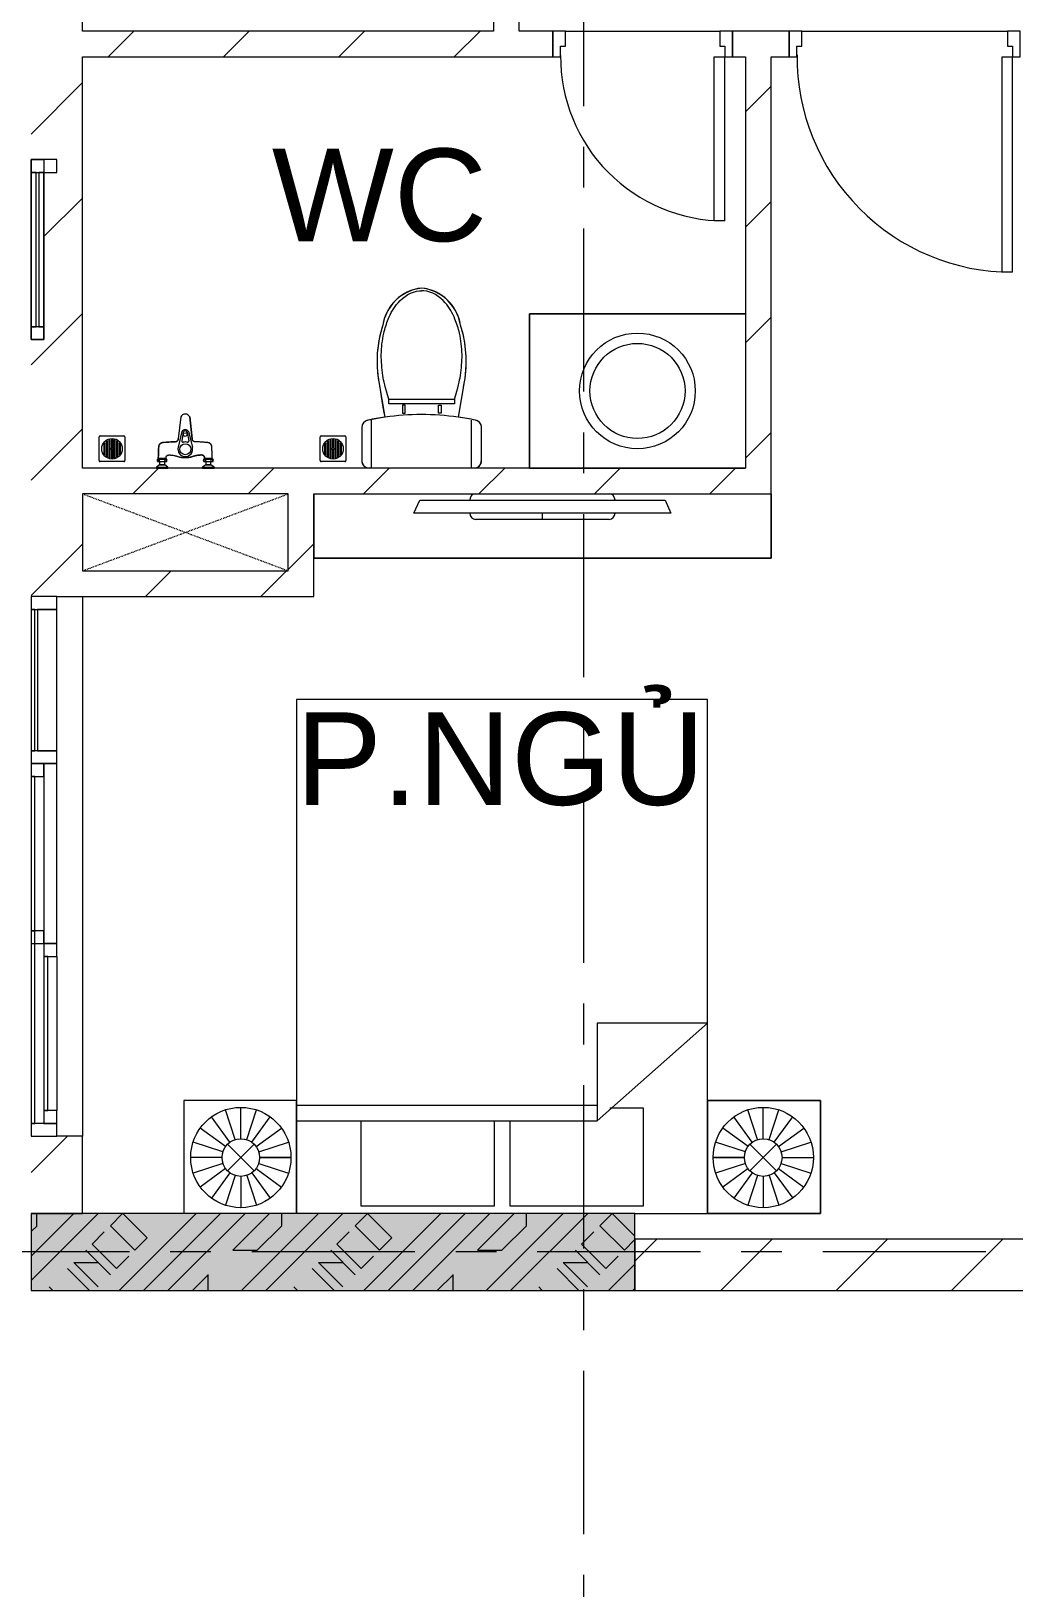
# Model space of a CAD drawing. Header units: millimetres. Extents: x -20144 to 117103, y -11426 to 48263.
# Drawn here: x 62501 to 66326, y 31643 to 37700 of the extents above; entities that cross this region are included whole.
import ezdxf

# ---------------------------------------------------------------- set-up
doc = ezdxf.new("R2010")
doc.units = ezdxf.units.MM
doc.linetypes.add('Dash_2_', pattern=[6.35, 3.175, -3.175])
doc.linetypes.add('Grid Line', pattern=[22.225, 12.7, -3.175, 3.175, -3.175])
for name, color, linetype, lineweight in [('A-DETL-GENF', 31, 'Continuous', 5), ('A-DETL-GENF-HDLN', 161, 'Dash_2_', 5), ('CHU', 181, 'Continuous', 5), ('CUA', 31, 'Continuous', 9), ('HATCH-TUONG', 152, 'Continuous', 9), ('NET CAT', 3, 'Continuous', 5), ('NET-CAT', 3, 'Continuous', 9), ('NET-THAY', 2, 'Continuous', 15), ('THIET BI', 44, 'Continuous', 5), ('THIET-BI', 44, 'Continuous', 5), ('TRUC', 225, 'Continuous', 5)]:
    doc.layers.add(name, color=color, linetype=linetype, lineweight=lineweight)
doc.styles.add('Arial_4', font='arial.ttf', dxfattribs={"height": 360})
pattern_1 = [(45, (71000, 0), (-224.5064, 224.5064), [])]

# ---------------------------------------------------------------- blocks, each defined once
blk = doc.blocks.new('ALC1807-ASCENT PLAZA-KET CAU 1_rvt-1-MẶT BẰNG TẦNG 5 ĐẾN TẦNG 22')
at = {"layer": 'NET CAT'}
blk.add_hatch(color=7, dxfattribs=at).paths.add_polyline_path([(-6149.5, 32799.9), (-6149.5, 33099.9), (-8499.5, 33099.9), (-8499.5, 32799.9), (-6333.9, 32799.9)], flags=0)
at = {"layer": 'NET CAT', "color": 90, "lineweight": 13}
for p, q in [((-6149.5, 33099.9), (-8499.5, 33099.9)), ((-8499.5, 33099.9), (-8499.5, 32799.9)), ((-6149.5, 32799.9), (-6149.5, 33099.9)), ((-8499.5, 32799.9), (-6149.5, 32799.9))]:
    blk.add_line(p, q, dxfattribs=at)
blk = doc.blocks.new('CUA PHONG NGU - Type 1-398312-MẶT BẰNG TẦNG 23')
at = {"layer": 'CUA'}
for p, q in [((-317.5, 890.3), (-277.5, 890.3)), ((-317.5, 52.3), (-317.5, 890.3)), ((-277.5, 890.3), (-277.5, 52.3)), ((-277.5, 52.3), (-317.5, 52.3))]:
    blk.add_line(p, q, dxfattribs=at)
at = {"layer": 'CUA', "lineweight": 5}
for p, q in [((-318.5, 52.3), (-348.5, 52.3)), ((-348.5, 52.3), (-348.5, -47.7)), ((-318.5, 11.3), (-318.5, 52.3)), ((-298.5, 11.3), (-318.5, 11.3)), ((-298.5, -47.7), (-298.5, 11.3)), ((521.5, 11.3), (501.5, 11.3)), ((501.5, 11.3), (501.5, -47.7)), ((551.5, 52.3), (521.5, 52.3)), ((521.5, 52.3), (521.5, 11.3)), ((551.5, -47.7), (551.5, 52.3)), ((-348.5, -47.7), (-298.5, -47.7)), ((501.5, -47.7), (551.5, -47.7))]:
    blk.add_line(p, q, dxfattribs=at)
blk.add_arc((-317.5, 52.3), 838, 359.5, 90, dxfattribs=at)
blk = doc.blocks.new('CUA WC - Type 1-374153-MẶT BẰNG TẦNG 23')
at = {"layer": 'CUA'}
for p, q in [((-217.5, 690.3), (-177.5, 690.3)), ((-217.5, 52.3), (-217.5, 690.3)), ((-177.5, 690.3), (-177.5, 52.3)), ((-177.5, 52.3), (-217.5, 52.3))]:
    blk.add_line(p, q, dxfattribs=at)
at = {"layer": 'CUA', "lineweight": 5}
for p, q in [((-218.5, 52.3), (-248.5, 52.3)), ((-248.5, 52.3), (-248.5, -47.7)), ((-218.5, 11.3), (-218.5, 52.3)), ((-198.5, 11.3), (-218.5, 11.3)), ((-198.5, -47.7), (-198.5, 11.3)), ((421.5, 11.3), (401.5, 11.3)), ((401.5, 11.3), (401.5, -47.7)), ((451.5, 52.3), (421.5, 52.3)), ((421.5, 52.3), (421.5, 11.3)), ((451.5, -47.7), (451.5, 52.3)), ((-248.5, -47.7), (-198.5, -47.7)), ((401.5, -47.7), (451.5, -47.7))]:
    blk.add_line(p, q, dxfattribs=at)
blk.add_arc((-217.5, 52.3), 638, 359.5, 90, dxfattribs=at)
blk = doc.blocks.new('X-PHONG NGU 2 - X-PHONG NGU 2_Recovery_-378306-MẶT BẰNG TẦNG 23')
at = {"layer": 'CUA'}
for p, q in [((-1000, 0), (-1050, 0)), ((-1050, 0), (-1050, -100)), ((-450, 0), (-1000, 0)), ((-1000, 0), (-1000, -75)), ((-1000, -100), (-1000, 0)), ((-450, -75), (-450, 0)), ((-400, 0), (-450, 0)), ((-450, 0), (-450, -100)), ((300, 0), (-400, 0)), ((-400, 0), (-400, -50)), ((-400, -100), (-400, 0)), ((300, -50), (300, 0)), ((350, 0), (300, 0)), ((300, 0), (300, -50)), ((350, -50), (350, 0)), ((350, 0), (950, 0)), ((1000, 0), (950, 0)), ((950, 0), (950, -50)), ((1050, 0), (1000, 0)), ((1000, 0), (1000, -100)), ((1000, -50), (1000, 0)), ((1050, -100), (1050, 0)), ((-400, -50), (300, -50)), ((-350, -50), (-400, -50)), ((-400, -50), (-400, -100)), ((-350, -100), (-350, -50)), ((300, -50), (250, -50)), ((250, -50), (250, -100)), ((300, -50), (350, -50)), ((300, -100), (300, -50)), ((950, -35), (350, -35)), ((350, -35), (350, -50)), ((350, -50), (950, -50)), ((950, -50), (950, -35)), ((950, -50), (1000, -50)), ((-1050, -100), (-1000, -100)), ((-1000, -75), (-450, -75)), ((-450, -85), (-1000, -85)), ((-1000, -85), (-1000, -100)), ((-1000, -100), (-450, -100)), ((-450, -100), (-450, -85)), ((-450, -100), (-400, -100)), ((-400, -100), (-350, -100)), ((250, -85), (-350, -85)), ((-350, -85), (-350, -100)), ((-350, -100), (250, -100)), ((1000, -85), (250, -85)), ((250, -85), (250, -100)), ((250, -100), (250, -85)), ((250, -100), (1000, -100)), ((250, -100), (300, -100)), ((1000, -100), (1000, -85)), ((1000, -100), (1050, -100))]:
    blk.add_line(p, q, dxfattribs=at)
blk = doc.blocks.new('X-GIUONG - X-GIUONG-V83-MẶT BẰNG TẦNG 23')
at = {"layer": 'THIET BI'}
for p, q in [((-800, 0), (-1239, 0)), ((-1239, 0), (-1239, -439)), ((-1239, 0), (-800, 0)), ((-1239, -439), (-1239, 0)), ((-1059.6, -158.2), (-1131.2, -59.5)), ((-1039.2, -147.8), (-1076.9, -31.8)), ((-1016.6, -144.2), (-1016.6, -22.2)), ((-993.9, -147.8), (-956.3, -31.8)), ((-973.5, -158.2), (-901.9, -59.5)), ((-800, -439), (-800, 0)), ((-517.1, 0), (-800, 0)), ((-800, 0), (-800, -2000)), ((-517.1, 0), (-800, 0)), ((-800, 0), (-800, -439)), ((-800, 0), (-800, -2000)), ((-550, -30), (-550, -410)), ((-30, -30), (-550, -30)), ((-30, -360), (-30, -30)), ((30, -30), (30, -360)), ((550, -30), (30, -30)), ((550, -360), (550, -30)), ((800, 0), (800, -439)), ((800, -2000), (800, 0)), ((800, 0), (800, -439)), ((800, -2000), (800, 0)), ((973.5, -158.2), (901.9, -59.5)), ((993.9, -147.8), (956.3, -31.8)), ((1016.6, -144.2), (1016.6, -22.2)), ((1039.2, -147.8), (1076.9, -31.8)), ((1059.6, -158.2), (1131.2, -59.5)), ((1239, -439), (1239, 0)), ((1239, -439), (1239, 0)), ((-1075.8, -174.4), (-1174.4, -102.7)), ((-957.4, -174.4), (-858.7, -102.7)), ((957.4, -174.4), (858.7, -102.7)), ((1075.8, -174.4), (1174.4, -102.7)), ((-1086.1, -194.8), (-1202.1, -157.1)), ((-1068.3, -269.1), (-964.8, -165.6)), ((-1068.3, -165.6), (-964.8, -269.1)), ((-947, -194.8), (-831, -157.1)), ((947, -194.8), (831, -157.1)), ((1068.3, -269.1), (964.8, -165.6)), ((1068.3, -165.6), (964.8, -269.1)), ((1086.1, -194.8), (1202.1, -157.1)), ((-1089.7, -217.4), (-1211.7, -217.4)), ((-1086.1, -240), (-1202.1, -277.7)), ((-947, -240), (-831, -277.7)), ((-943.4, -217.4), (-821.4, -217.4)), ((-821.4, -217.4), (-943.4, -217.4)), ((943.4, -217.4), (821.4, -217.4)), ((821.4, -217.4), (943.4, -217.4)), ((947, -240), (831, -277.7)), ((1086.1, -240), (1202.1, -277.7)), ((1089.7, -217.4), (1211.7, -217.4)), ((-1075.8, -260.4), (-1174.4, -332.1)), ((-1059.6, -276.6), (-1131.2, -375.2)), ((-1039.2, -287), (-1076.9, -402.9)), ((-1016.6, -290.5), (-1016.6, -412.5)), ((-993.9, -287), (-956.3, -402.9)), ((-973.5, -276.6), (-901.9, -375.2)), ((-957.4, -260.4), (-858.7, -332.1)), ((957.4, -260.4), (858.7, -332.1)), ((973.5, -276.6), (901.9, -375.2)), ((993.9, -287), (956.3, -402.9)), ((1016.6, -290.5), (1016.6, -412.5)), ((1039.2, -287), (1076.9, -402.9)), ((1059.6, -276.6), (1131.2, -375.2)), ((1075.8, -260.4), (1174.4, -332.1)), ((-370, -360), (-800, -740)), ((-370, -740), (-370, -360)), ((800, -360), (-370, -360)), ((-550, -410), (-420, -410)), ((-370, -420), (800, -420)), ((-1239, -439), (-800, -439)), ((-800, -439), (-1239, -439)), ((800, -439), (1239, -439)), ((800, -439), (1239, -439)), ((-800, -740), (-370, -740)), ((-800, -2000), (800, -2000)), ((-800, -2000), (800, -2000))]:
    blk.add_line(p, q, dxfattribs=at)
for centre, radius in [((-1016.6, -217.4), 195.1), ((1016.6, -217.4), 195.1), ((-1016.6, -217.4), 73.2), ((1016.6, -217.4), 73.2)]:
    blk.add_circle(centre, radius, dxfattribs=at)
blk = doc.blocks.new('X-TV - X-TV-571989-MẶT BẰNG TẦNG 23')
at = {"layer": 'THIET BI'}
for p, q in [((1780.1, 250), (0, 250)), ((0, 250), (0, 0)), ((0, 250), (1780.1, 250)), ((0, 0), (0, 250)), ((1780.1, 0), (1780.1, 250)), ((1780.1, 250), (1780.1, 0)), ((390, 75), (1390, 75)), ((412.5, 25), (390, 75)), ((630, 100), (1150, 100)), ((890, 100), (890, 75)), ((1390, 75), (1367.5, 25)), ((1367.5, 25), (412.5, 25))]:
    blk.add_line(p, q, dxfattribs=at)
for centre, start_param, end_param in [((630, 75), 0, 1.570796), ((1150, 75), 4.712389, 6.283185), ((630, 25), 1.570796, 3.136322), ((1150, 25), 3.146863, 4.712389)]:
    blk.add_ellipse(centre, major_axis=(0, 25), ratio=0.9, start_param=start_param, end_param=end_param, dxfattribs=at)
blk = doc.blocks.new('X-SEN - X-SEN-410583-MẶT BẰNG TẦNG 23')
at = {"layer": 'THIET-BI'}
for p, q in [((-67.5, 0), (-112.5, 0)), ((-112.5, 0), (-112.5, -3.8)), ((-112.5, 0), (-67.5, 0)), ((-112.5, -3.8), (-112.5, 0)), ((-67.5, -3.8), (-67.5, 0)), ((-67.5, 0), (-67.5, -3.8)), ((112.5, 0), (67.5, 0)), ((67.5, 0), (67.5, -3.8)), ((67.5, 0), (67.5, -3.8)), ((112.5, 0), (67.5, 0)), ((112.5, -3.8), (112.5, 0)), ((112.5, -3.8), (112.5, 0)), ((-112.5, -3.8), (-99.9, -12.6)), ((-67.5, -3.8), (-112.5, -3.8)), ((-112.5, -3.8), (-99.9, -12.6)), ((-99.9, -25.3), (-107.2, -25.3)), ((-72.8, -25.3), (-107.2, -25.3)), ((-107.2, -34.3), (-105.1, -34.3)), ((-107.2, -34.3), (-72.8, -34.3)), ((-105.1, -34.3), (-105.1, -37.2)), ((-105.1, -34.3), (-105.1, -37.2)), ((-74.9, -34.3), (-105.1, -34.3)), ((-105.1, -37.2), (-74.9, -37.2)), ((-99.9, -12.6), (-99.9, -25.3)), ((-99.9, -12.6), (-80.1, -12.6)), ((-80.1, -12.6), (-99.9, -12.6)), ((-99.9, -12.6), (-99.9, -25.3)), ((-80.1, -12.6), (-67.5, -3.8)), ((-80.1, -12.6), (-67.5, -3.8)), ((-80.1, -25.3), (-80.1, -12.6)), ((-80.1, -25.3), (-80.1, -12.6)), ((-72.8, -25.3), (-80.1, -25.3)), ((-74.9, -37.2), (-74.9, -34.3)), ((-74.9, -34.3), (-72.8, -34.3)), ((-74.9, -37.2), (-74.9, -34.3)), ((67.5, -3.8), (80.1, -12.6)), ((112.5, -3.8), (67.5, -3.8)), ((67.5, -3.8), (80.1, -12.6)), ((80.1, -25.3), (72.8, -25.3)), ((107.2, -25.3), (72.8, -25.3)), ((72.8, -34.3), (74.9, -34.3)), ((72.8, -34.3), (107.2, -34.3)), ((74.9, -34.3), (74.9, -37.2)), ((74.9, -34.3), (74.9, -37.2)), ((105.1, -34.3), (74.9, -34.3)), ((74.9, -37.2), (105.1, -37.2)), ((80.1, -12.6), (80.1, -25.3)), ((99.9, -12.6), (80.1, -12.6)), ((80.1, -12.6), (99.9, -12.6)), ((99.9, -12.6), (80.1, -12.6)), ((80.1, -12.6), (80.1, -25.3)), ((99.9, -12.6), (112.5, -3.8)), ((99.9, -12.6), (112.5, -3.8)), ((99.9, -25.3), (99.9, -12.6)), ((99.9, -25.3), (99.9, -12.6)), ((107.2, -25.3), (99.9, -25.3)), ((105.1, -37.2), (105.1, -34.3)), ((105.1, -34.3), (107.2, -34.3)), ((105.1, -37.2), (105.1, -34.3)), ((-12.9, -141.7), (-27.6, -80.8)), ((-27.3, -113.1), (-17.5, -199.2)), ((-17.5, -199.2), (-27.3, -113.1)), ((-7.7, -139.6), (-13.8, -105.5)), ((7.7, -139.6), (13.8, -105.5)), ((12.9, -141.7), (27.6, -80.8)), ((17.5, -199.2), (27.3, -113.1)), ((17.5, -199.2), (27.3, -113.1))]:
    blk.add_line(p, q, dxfattribs=at)
for centre, radius in [((0, -73.2), 21.5), ((0, -130.1), 7.2)]:
    blk.add_circle(centre, radius, dxfattribs=at)
for centre, radius, start, end in [((-102.9, -29.8), 6.9, 148.02464, 211.97536), ((-102.9, -29.8), 6.9, 148.02464, 211.97536), ((-107.2, -27.1), 1.8, 90, 148.02464), ((-107.2, -27.1), 1.8, 90, 148.02464), ((-107.2, -32.5), 1.8, 211.97536, 270), ((-107.2, -32.5), 1.8, 211.97536, 270), ((-112.5, -29.8), 6.9, 319.28447, 40.71553), ((-94.4, -29.8), 6.9, 139.28447, 220.71553), ((-85.4, -29.8), 6.9, 319.28447, 40.71553), ((-67.5, -29.8), 6.9, 139.28447, 220.71553), ((-72.8, -27.1), 1.8, 31.97536, 90), ((-72.8, -27.1), 1.8, 31.97536, 90), ((-72.8, -32.5), 1.8, 270, 328.02464), ((-72.8, -32.5), 1.8, 270, 328.02464), ((-77.1, -29.8), 6.9, 328.02464, 31.97536), ((-77.1, -29.8), 6.9, 328.02464, 31.97536), ((-0.4, -73.2), 28.3, 89.25175, 195.66926), ((0.4, -73.2), 28.3, 344.33074, 90.74825), ((77.1, -29.8), 6.9, 148.02464, 211.97536), ((77.1, -29.8), 6.9, 148.02464, 211.97536), ((72.8, -27.1), 1.8, 90, 148.02464), ((72.8, -27.1), 1.8, 90, 148.02464), ((72.8, -32.5), 1.8, 211.97536, 270), ((72.8, -32.5), 1.8, 211.97536, 270), ((67.5, -29.8), 6.9, 319.28447, 40.71553), ((85.6, -29.8), 6.9, 139.28447, 220.71553), ((94.6, -29.8), 6.9, 319.28447, 40.71553), ((112.5, -29.8), 6.9, 139.28447, 220.71553), ((107.2, -27.1), 1.8, 31.97536, 90), ((107.2, -27.1), 1.8, 31.97536, 90), ((107.2, -32.5), 1.8, 270, 328.02464), ((107.2, -32.5), 1.8, 270, 328.02464), ((102.9, -29.8), 6.9, 328.02464, 31.97536), ((102.9, -29.8), 6.9, 328.02464, 31.97536), ((-9.4, -104.7), 4.5, 74.07034, 190.15556), ((-0.4, -73.2), 28.3, 254.07034, 270.74825), ((0.4, -73.2), 28.3, 269.25175, 285.92966), ((9.4, -104.7), 4.5, 349.84444, 105.92966), ((0, -134.7), 14.7, 208.41441, 331.58559), ((0, -136.6), 8.24, 201.12938, 338.87062), ((0, -191), 19.3, 205.0481, 334.9519), ((0, -191), 19.3, 205.0481, 334.9519)]:
    blk.add_arc(centre, radius, start, end, dxfattribs=at)
for points, knots in [([(-105.1, -37.2), (-105.1, -39.1), (-104.9, -42.9), (-104.7, -48.5), (-104.5, -54.2), (-104.2, -61.7), (-103.9, -68.4), (-103.8, -73.6), (-103.7, -75.5), (-103.7, -76.7), (-103.6, -77.6), (-103.6, -78.6), (-103.6, -79.8), (-103.6, -81), (-103.5, -81.8), (-103.5, -82.3), (-103.5, -82.6), (-103.4, -83), (-103.4, -83.5), (-103.3, -84.3), (-103.2, -85.5), (-103.1, -86.6), (-102.8, -87.6), (-102.6, -88.2), (-102.3, -88.9), (-101.9, -89.7), (-101.3, -90.8), (-100.6, -91.7), (-100, -92.5), (-99, -93.6), (-97.8, -94.7), (-96.2, -95.8), (-95, -96.6), (-93.7, -97.2), (-92.4, -97.7), (-91.2, -98.1), (-90.3, -98.4), (-89.6, -98.5), (-88.9, -98.7), (-88, -98.8), (-86.8, -99), (-85.6, -99.1), (-84.7, -99.1), (-84, -99.2), (-83.3, -99.3), (-82.3, -99.4), (-81.2, -99.5), (-79.7, -99.6), (-77.9, -99.8), (-75.5, -100), (-72.8, -100.2), (-70, -100.5), (-66.3, -100.8), (-61.6, -101.2), (-56, -101.5), (-51.7, -101.8), (-48.8, -101.9), (-47.3, -101.9), (-46.1, -101.9), (-45.1, -102), (-44.4, -102), (-43.6, -102), (-42.6, -102), (-41.4, -102), (-40.1, -102), (-39.3, -102.1), (-38.8, -102.1), (-38.5, -102.2), (-38.1, -102.2), (-37.6, -102.3), (-36.8, -102.4), (-35.6, -102.6), (-34.3, -103), (-33.2, -103.5), (-32.5, -104), (-31.7, -104.6), (-30.5, -105.7), (-29, -107.6), (-27.9, -110.1), (-27.4, -112), (-27.3, -113.1)], [0, 0, 0, 0, 0.041667, 0.083333, 0.125, 0.166667, 0.25, 0.270833, 0.28125, 0.291667, 0.296875, 0.302083, 0.3125, 0.322917, 0.328125, 0.330729, 0.333333, 0.335938, 0.338542, 0.34375, 0.354167, 0.364583, 0.369792, 0.375, 0.380208, 0.385417, 0.395833, 0.40625, 0.411458, 0.416667, 0.4375, 0.447917, 0.458333, 0.46875, 0.479167, 0.489583, 0.494792, 0.5, 0.505208, 0.510417, 0.520833, 0.53125, 0.536458, 0.541667, 0.546875, 0.552083, 0.5625, 0.572917, 0.583333, 0.604167, 0.625, 0.645833, 0.666667, 0.708333, 0.75, 0.791667, 0.802083, 0.8125, 0.822917, 0.828125, 0.833333, 0.838542, 0.84375, 0.854167, 0.864583, 0.869792, 0.872396, 0.875, 0.877604, 0.880208, 0.885417, 0.895833, 0.90625, 0.916667, 0.921875, 0.927083, 0.9375, 0.958333, 0.979167, 1, 1, 1, 1]), ([(-105.1, -37.2), (-104.5, -52.3), (-103.9, -68.7), (-103.3, -87.5), (-99.6, -93.9), (-92.4, -98.5), (-72.6, -100.1), (-54, -102.2), (-33.9, -102), (-28.7, -107.4), (-27.8, -111), (-27.3, -113.1)], [0, 0, 0, 0, 45.441328, 49.333631, 56.110562, 66.562664, 73.682324, 114.966912, 125.570438, 129.900151, 136.284558, 136.284558, 136.284558, 136.284558]), ([(0, -41), (-2, -40.9), (-5.6, -40.9), (-10.3, -41.2), (-14.4, -41.6), (-18, -42.2), (-21.2, -42.9), (-24.2, -43.7), (-27.1, -44.6), (-30, -45.4), (-32.9, -46.3), (-35.8, -47.2), (-38.8, -47.9), (-41.8, -48.6), (-45.1, -49.2), (-48.4, -49.8), (-51.8, -50.2), (-54.8, -50.5), (-56.9, -50.7), (-58.1, -50.8), (-59, -50.9), (-59.9, -51), (-60.8, -51), (-61.7, -51), (-62.4, -51), (-63, -51), (-63.6, -51), (-64.4, -50.9), (-65.1, -50.8), (-65.7, -50.7), (-66.1, -50.6), (-66.5, -50.5), (-67.1, -50.4), (-68.1, -50.1), (-69.1, -49.6), (-70.1, -49), (-71.1, -48.3), (-72, -47.4), (-72.8, -46.6), (-73.3, -45.8), (-73.8, -45.1), (-74.1, -44.3), (-74.4, -43.5), (-74.6, -42.6), (-74.7, -41.9), (-74.8, -41.3), (-74.8, -40.9), (-74.9, -40.4), (-74.9, -39.8), (-74.9, -38.8), (-74.9, -37.9), (-74.9, -37.2)], [0, 0, 0, 0, 0.041667, 0.083333, 0.125, 0.166667, 0.208333, 0.25, 0.291667, 0.333333, 0.375, 0.416667, 0.458333, 0.5, 0.541667, 0.583333, 0.625, 0.666667, 0.6875, 0.697917, 0.708333, 0.71875, 0.729167, 0.739583, 0.75, 0.755208, 0.760417, 0.770833, 0.78125, 0.786458, 0.791667, 0.796875, 0.802083, 0.8125, 0.833333, 0.84375, 0.854167, 0.875, 0.885417, 0.895833, 0.90625, 0.916667, 0.927083, 0.9375, 0.947917, 0.953125, 0.958333, 0.963542, 0.96875, 0.979167, 1, 1, 1, 1]), ([(-74.9, -37.2), (-74.9, -39.9), (-75, -44.9), (-67.9, -51.6), (-55.3, -50.7), (-39.4, -48.7), (-24.4, -43.4), (-11.8, -40.7), (0, -41)], [0, 0, 0, 0, 8.475038, 15.961674, 29.255673, 47.963091, 70.422589, 93.837243, 93.837243, 93.837243, 93.837243]), ([(74.9, -37.2), (74.9, -37.9), (74.9, -38.8), (74.9, -39.8), (74.9, -40.4), (74.8, -40.9), (74.8, -41.3), (74.7, -41.9), (74.6, -42.6), (74.4, -43.3), (74.3, -43.9), (74.1, -44.4), (73.8, -45.1), (73.3, -45.8), (72.8, -46.6), (72, -47.4), (71.1, -48.3), (70.1, -49), (69.1, -49.6), (68.1, -50.1), (67.1, -50.4), (66.5, -50.5), (66.1, -50.6), (65.7, -50.7), (65.1, -50.8), (64.4, -50.9), (63.5, -51), (62.7, -51), (62.1, -51), (61.5, -51), (60.8, -51), (59.9, -51), (59, -50.9), (58.1, -50.8), (56.9, -50.7), (54.8, -50.5), (51.8, -50.2), (47.2, -49.6), (41.8, -48.7), (36.8, -47.4), (32.9, -46.3), (30, -45.4), (27.1, -44.6), (24.2, -43.7), (21.2, -42.9), (18, -42.2), (14.4, -41.6), (10.3, -41.2), (5.6, -40.9), (2, -40.9), (0, -41)], [0, 0, 0, 0, 0.020833, 0.03125, 0.036458, 0.041667, 0.046875, 0.052083, 0.0625, 0.072917, 0.078125, 0.083333, 0.09375, 0.104167, 0.114583, 0.125, 0.145833, 0.15625, 0.166667, 0.1875, 0.197917, 0.203125, 0.208333, 0.213542, 0.21875, 0.229167, 0.239583, 0.25, 0.255208, 0.260417, 0.270833, 0.28125, 0.291667, 0.302083, 0.3125, 0.333333, 0.375, 0.416667, 0.5, 0.583333, 0.625, 0.666667, 0.708333, 0.75, 0.791667, 0.833333, 0.875, 0.916667, 0.958333, 1, 1, 1, 1]), ([(74.9, -37.2), (74.9, -39.9), (75, -44.9), (67.9, -51.6), (55.3, -50.7), (39.4, -48.7), (24.4, -43.4), (11.8, -40.7), (0, -41)], [0, 0, 0, 0, 8.475038, 15.961674, 29.255673, 47.963091, 70.422589, 93.837243, 93.837243, 93.837243, 93.837243]), ([(27.3, -113.1), (27.4, -112), (27.9, -110.1), (29, -107.6), (30.5, -105.7), (31.7, -104.6), (32.5, -104), (33.2, -103.5), (34.3, -103), (35.6, -102.6), (36.8, -102.4), (37.6, -102.3), (38.1, -102.2), (38.5, -102.2), (38.8, -102.1), (39.3, -102.1), (40.1, -102), (41.4, -102), (42.6, -102), (43.6, -102), (44.4, -102), (45.1, -102), (46.1, -101.9), (47.3, -101.9), (48.8, -101.9), (51.7, -101.8), (57.9, -101.4), (65.3, -100.9), (72.8, -100.2), (76.9, -99.8), (79.7, -99.6), (81.2, -99.5), (82.3, -99.4), (83.3, -99.3), (84, -99.2), (84.7, -99.1), (85.6, -99.1), (86.8, -99), (88, -98.8), (88.9, -98.7), (89.6, -98.5), (90.3, -98.4), (91.2, -98.1), (92.4, -97.7), (93.7, -97.2), (95, -96.6), (96.2, -95.8), (97.8, -94.7), (99.2, -93.4), (100.4, -91.9), (101.3, -90.8), (101.9, -89.7), (102.3, -88.9), (102.6, -88.2), (102.8, -87.6), (103.1, -86.6), (103.2, -85.5), (103.3, -84.3), (103.4, -83.5), (103.4, -83), (103.5, -82.6), (103.5, -82.3), (103.5, -81.8), (103.6, -81), (103.6, -79.8), (103.6, -78.6), (103.6, -77.6), (103.7, -76.7), (103.7, -75.5), (103.8, -73.6), (103.9, -70.3), (104.1, -65.5), (104.5, -54.2), (104.8, -44.8), (105.1, -37.2)], [0, 0, 0, 0, 0.020833, 0.041667, 0.0625, 0.072917, 0.078125, 0.083333, 0.09375, 0.104167, 0.114583, 0.119792, 0.122396, 0.125, 0.127604, 0.130208, 0.135417, 0.145833, 0.15625, 0.161458, 0.166667, 0.171875, 0.177083, 0.1875, 0.197917, 0.208333, 0.25, 0.333333, 0.375, 0.416667, 0.427083, 0.4375, 0.447917, 0.453125, 0.458333, 0.463542, 0.46875, 0.479167, 0.489583, 0.494792, 0.5, 0.505208, 0.510417, 0.520833, 0.53125, 0.541667, 0.552083, 0.5625, 0.583333, 0.59375, 0.604167, 0.614583, 0.619792, 0.625, 0.630208, 0.635417, 0.645833, 0.65625, 0.661458, 0.664062, 0.666667, 0.669271, 0.671875, 0.677083, 0.6875, 0.697917, 0.703125, 0.708333, 0.71875, 0.729167, 0.75, 0.791667, 0.833333, 1, 1, 1, 1]), ([(105.1, -37.2), (104.5, -52.3), (103.9, -68.7), (103.3, -87.5), (99.6, -93.9), (92.4, -98.5), (72.6, -100.1), (54, -102.2), (33.9, -102), (28.7, -107.4), (27.8, -111), (27.3, -113.1)], [0, 0, 0, 0, 45.441328, 49.333631, 56.110562, 66.562664, 73.682324, 114.966912, 125.570438, 129.900151, 136.284558, 136.284558, 136.284558, 136.284558])]:
    blk.add_open_spline(points, degree=3, knots=knots, dxfattribs=at)
blk = doc.blocks.new('X-LA - X-LA-610911-MẶT BẰNG TẦNG 23')
at = {"layer": 'THIET-BI'}
for p, q in [((420.1, 0), (-420, 0)), ((-420, 0), (420.1, 0)), ((420.1, -600), (420.1, 0)), ((420.1, 0), (420.1, -600)), ((-420, -600), (420.1, -600)), ((420.1, -600), (-420, -600))]:
    blk.add_line(p, q, dxfattribs=at)
for radius in [225, 185]:
    blk.add_circle((0, -300), radius, dxfattribs=at)
blk = doc.blocks.new('X-XI - X-XI-V67-MẶT BẰNG TẦNG 23')
at = {"layer": 'THIET-BI'}
for p, q in [((194.6, 0), (194.6, -186.1)), ((215, -2.1), (204.3, 0)), ((-230.6, -16.8), (-233.2, -33.2)), ((-233.2, -29), (-233.2, -157.9)), ((-233.2, -29), (-233.2, -157.9)), ((-233.2, -33.2), (-233.2, -45)), ((-233.2, -45), (-233.2, -157.9)), ((-227.9, -12.2), (-230.6, -16.8)), ((-222, -6.1), (-227.9, -12.2)), ((-212.4, -1.2), (-222, -6.1)), ((-204.3, 0), (-212.4, -1.2)), ((-194.6, 0), (-194.6, -185.7)), ((219.3, -4.2), (215, -2.1)), ((224.8, -8.5), (219.3, -4.2)), ((227.7, -12), (224.8, -8.5)), ((231.6, -19.3), (227.7, -12)), ((233.2, -29), (231.6, -19.3)), ((233.2, -157.9), (233.2, -29)), ((233.2, -157.9), (233.2, -29)), ((233.2, -157.9), (233.2, -29)), ((-233.2, -157.9), (-232.9, -162.1)), ((-232.9, -162.1), (-231, -169.1)), ((-231, -169.1), (-228, -174.5)), ((-228, -174.5), (-224.2, -178.9)), ((-224.2, -178.9), (-216.9, -183.9)), ((212.9, -185.5), (220.8, -181.7)), ((220.8, -181.7), (226.5, -176.5)), ((226.5, -176.5), (231.9, -166.7)), ((231.9, -166.7), (233.2, -157.9)), ((-216.9, -183.9), (-209.4, -186.4)), ((-209.4, -186.4), (-202.4, -187.7)), ((-202.4, -187.7), (-192, -189.7)), ((-192, -189.7), (-184.2, -191.1)), ((-184.2, -191.1), (-168, -193.8)), ((-168, -193.8), (-149.9, -196.6)), ((-143.8, -197.5), (-166.7, -335.2)), ((-143.8, -197.5), (-166.7, -335.2)), ((-147.8, -221.1), (-155.3, -266.3)), ((-149.9, -196.6), (-143.8, -197.5)), ((-143.8, -197.5), (-147.8, -221.1)), ((-76.6, -213.5), (-66.1, -213.5)), ((-76.6, -245), (-76.6, -213.5)), ((-66.1, -213.5), (-66.1, -245)), ((64, -213.5), (64, -245)), ((74.4, -213.5), (64, -213.5)), ((74.4, -245), (74.4, -213.5)), ((143.8, -197.5), (212.9, -185.5)), ((166.7, -335.2), (143.8, -197.5)), ((166.7, -335.2), (143.8, -197.5)), ((146.9, -216.1), (143.8, -197.5)), ((151.8, -245.3), (146.9, -216.1)), ((-157.7, -280.9), (-161.5, -303.8)), ((-155.3, -266.3), (-157.7, -280.9)), ((-127.7, -249.9), (127.7, -249.9)), ((-127.7, -267.8), (-127.7, -249.9)), ((-8.6, -267.8), (-127.7, -267.8)), ((-66.1, -245), (-76.6, -245)), ((127.7, -267.8), (-8.6, -267.8)), ((64, -245), (74.4, -245)), ((127.7, -249.9), (127.7, -267.8)), ((157.2, -277.8), (151.8, -245.3)), ((161.7, -304.9), (157.2, -277.8)), ((-168.9, -349), (-171, -365.1)), ((-164.6, -322), (-168.9, -349)), ((-161.5, -303.8), (-164.6, -322)), ((166.7, -335.2), (161.7, -304.9)), ((171.6, -371), (166.7, -335.2)), ((-172.5, -383), (-173.5, -402.2)), ((-173.5, -402.2), (-173.1, -436.1)), ((-171, -365.1), (-172.5, -383)), ((173.2, -395.8), (171.6, -371)), ((173.5, -426.5), (173.2, -395.8)), ((-173.1, -436.1), (-172.5, -446.5)), ((-172.5, -446.5), (-169.6, -474.8)), ((-169.6, -474.8), (-166.5, -495.3)), ((165.2, -502.3), (172.5, -446.5)), ((172.5, -446.5), (173.5, -426.5)), ((-166.5, -495.3), (-161.1, -520.9)), ((-161.1, -520.9), (-151.4, -555.9)), ((151.4, -555.9), (155.1, -543.7)), ((155.1, -543.7), (161.7, -518.5)), ((161.7, -518.5), (165.2, -502.3)), ((-151.4, -555.9), (-143.5, -587)), ((-143.5, -587), (-131.8, -612.8)), ((131.6, -613.2), (145.5, -581)), ((145.5, -581), (151.4, -555.9)), ((-131.8, -612.8), (-121.7, -628.9)), ((-121.7, -628.9), (-100.2, -653.8)), ((-100.2, -653.8), (-87.5, -664.8)), ((-87.5, -664.8), (-69.9, -676.9)), ((60.8, -681.9), (86, -665.9)), ((86, -665.9), (100.2, -653.8)), ((100.2, -653.8), (114.1, -638.9)), ((114.1, -638.9), (131.6, -613.2)), ((-69.9, -676.9), (-49.6, -687.2)), ((-49.6, -687.2), (-19.9, -696.9)), ((-19.9, -696.9), (0, -700.2)), ((0, -700.2), (34.6, -692.9)), ((34.6, -692.9), (60.8, -681.9))]:
    blk.add_line(p, q, dxfattribs=at)
for centre, radius, start, end in [((204.3, -29), 29, 360, 90), ((204.3, -29), 29, 0, 90), ((-204.3, -29), 29, 90, 180), ((-204.3, -29), 29, 90, 180), ((-204.3, -157.9), 29, 180, 259.85987), ((-204.3, -157.9), 29, 180, 259.85987), ((204.3, -157.9), 29, 280.14013, 360), ((204.3, -157.9), 29, 280.14013, 0), ((18.1, 960), 1168.8, 258.77622, 262.03475), ((18.1, 960), 1168.8, 258.77622, 262.03475), ((18.1, 960), 1168.8, 262.14467, 269.16333), ((-16, 957.7), 1166.4, 270.83748, 277.76826), ((-18.1, 960), 1168.8, 277.96525, 281.22378), ((-18.1, 960), 1168.8, 277.96525, 281.22378), ((287.1, -414.4), 460.7, 170.09406, 197.88556), ((287.1, -414.4), 460.7, 170.09406, 197.88556), ((-287.1, -414.4), 460.7, 342.11444, 9.90594), ((-287.1, -414.4), 460.7, 342.11444, 9.90594), ((18.2, -529.6), 171.6, 188.82666, 263.90979), ((18.2, -529.6), 171.6, 188.82666, 263.90979), ((-18.2, -529.6), 171.6, 276.09021, 351.17334), ((-18.2, -529.6), 171.6, 276.09021, 351.17334)]:
    blk.add_arc(centre, radius, start, end, dxfattribs=at)
for points in [[(-127.7, -267.8), (-143.4, -315.6), (-152.2, -364.8), (-160.3, -442.2), (-151, -516.8), (-129.6, -585.3), (-93.5, -652), (-37.5, -689.3), (-2.9, -689.4), (0, -689.4)], [(127.7, -267.8), (143.4, -315.6), (152.2, -364.8), (160.3, -442.2), (151, -516.8), (129.6, -585.3), (93.5, -652), (37.5, -689.3), (2.9, -689.4), (0, -689.4)]]:
    blk.add_open_spline(points, degree=3, knots=[12.724379, 12.724379, 12.724379, 12.724379, 75.096459, 151.912755, 228.70098, 282.501534, 351.034079, 439.49288, 447.51098, 447.51098, 447.51098, 447.51098], dxfattribs=at)
blk = doc.blocks.new('X-PHONG WC - X-PHONG WC 700-504227-MẶT BẰNG TẦNG 23')
at = {"layer": 'CUA'}
for p, q in [((-300, 100), (-350, 100)), ((-350, 100), (-350, 50)), ((-350, 100), (350, 100)), ((-350, 50), (-350, 100)), ((300, 100), (-300, 100)), ((-300, 100), (-300, 80)), ((-300, 50), (-300, 100)), ((-300, 80), (300, 80)), ((300, 70), (-300, 70)), ((-300, 70), (-300, 50)), ((300, 80), (300, 100)), ((350, 100), (300, 100)), ((300, 100), (300, 0)), ((300, 50), (300, 70)), ((350, 0), (350, 100)), ((350, 100), (350, 50)), ((-350, 50), (-300, 50)), ((350, 50), (-350, 50)), ((-300, 50), (300, 50)), ((300, 0), (350, 0))]:
    blk.add_line(p, q, dxfattribs=at)
blk = doc.blocks.new('X-PHEU - X-PHEU-444926-MẶT BẰNG TẦNG 23')
at = {"layer": 'THIET-BI'}
for p, q in [((29, 125), (121, 125)), ((25, 29), (25, 121)), ((42.5, 90.5), (42.5, 59.5)), ((47.5, 51.8), (47.5, 98.2)), ((52.5, 103.1), (52.5, 46.9)), ((57.5, 43.5), (57.5, 106.5)), ((62.5, 108.8), (62.5, 41.2)), ((67.5, 39.8), (67.5, 110.2)), ((72.5, 110.9), (72.5, 78.1)), ((72.5, 71.9), (72.5, 39.1)), ((77.5, 78.1), (77.5, 110.9)), ((77.5, 39.1), (77.5, 71.9)), ((82.5, 110.2), (82.5, 39.8)), ((87.5, 41.2), (87.5, 108.8)), ((92.5, 106.5), (92.5, 43.5)), ((97.5, 46.9), (97.5, 103.1)), ((102.5, 98.2), (102.5, 51.8)), ((107.5, 59.5), (107.5, 90.5)), ((125, 121), (125, 29)), ((121, 25), (29, 25))]:
    blk.add_line(p, q, dxfattribs=at)
blk.add_circle((75, 75), 40, dxfattribs=at)
for centre, radius, start, end in [((29, 121), 4, 90, 180), ((121, 121), 4, 0, 90), ((75, 75), 36, 139.80824, 154.52563), ((75, 75), 36, 119.0853, 128.68219), ((75, 75), 36, 102.0247, 110.31751), ((75, 75), 4, 128.68219, 231.31781), ((75, 75), 36, 90, 93.98208), ((75, 75), 36, 86.01792, 90), ((75, 75), 4, 308.68219, 51.31781), ((75, 75), 36, 69.68249, 77.9753), ((75, 75), 36, 51.31781, 60.9147), ((75, 75), 36, 25.47437, 40.19176), ((29, 29), 4, 180, 270), ((75, 75), 36, 205.47437, 220.19176), ((75, 75), 36, 231.31781, 240.9147), ((75, 75), 36, 249.68249, 257.9753), ((75, 75), 36, 266.01792, 270), ((75, 75), 36, 270, 273.98208), ((75, 75), 36, 282.0247, 290.31751), ((75, 75), 36, 299.0853, 308.68219), ((75, 75), 36, 319.80824, 334.52563), ((121, 29), 4, 270, 360)]:
    blk.add_arc(centre, radius, start, end, dxfattribs=at)
blk = doc.blocks.new('Family2 - Family1 2-690169-MẶT BẰNG TẦNG 23')
at = {"layer": 'A-DETL-GENF'}
for p, q in [((800, 300), (0, 300)), ((0, 300), (0, 0)), ((800, 0), (800, 300)), ((0, 0), (800, 0))]:
    blk.add_line(p, q, dxfattribs=at)
at = {"layer": 'A-DETL-GENF-HDLN'}
for p, q in [((0, 300), (800, 0.8)), ((0, 0), (800, 299.2))]:
    blk.add_line(p, q, dxfattribs=at)

msp = doc.modelspace()

# ---------------------------------------------------------------- hatches: boundary and pattern name
at = {"layer": 'HATCH-TUONG', "lineweight": 5}
h = msp.add_hatch(dxfattribs=at)
h.set_pattern_fill('FP_4', color=256, style=0, pattern_type=2)
h.set_pattern_definition(pattern_1)
h.paths.add_polyline_path([(62500.4, 33100), (62700.4, 33100), (62700.4, 33400), (62500.4, 33400)], flags=0)
h.paths.add_polyline_path([(62600.4, 35500), (62700.4, 35500), (62700.4, 40549.9), (62500.4, 40549.9), (62500.4, 37199.9), (62600.4, 37199.9), (62600.4, 37149.9), (62550.4, 37149.9), (62550.4, 36499.9), (62500.4, 36499.9), (62500.4, 35500)], flags=0)
h = msp.add_hatch(dxfattribs=at)
h.set_pattern_fill('FP_4', color=256, style=0, pattern_type=2)
h.set_pattern_definition(pattern_1)
h.paths.add_polyline_path([(66400.5, 37599.9), (67100.5, 37599.9), (67100.5, 37699.9), (66350.5, 37699.9), (66350.5, 37599.9)], flags=0)
h.paths.add_polyline_path([(65230.5, 37599.9), (65450.5, 37599.9), (65450.5, 37699.9), (65230.5, 37699.9)], flags=0)
h.paths.add_polyline_path([(64530.5, 37599.9), (64530.5, 37699.9), (62700.4, 37699.9), (62700.4, 37599.9), (64311, 37599.9)], flags=0)
h = msp.add_hatch(dxfattribs=at)
h.set_pattern_fill('FP_4', color=256, style=0, pattern_type=2)
h.set_pattern_definition(pattern_1)
h.paths.add_polyline_path([(65280.5, 35999.9), (65380.5, 35999.9), (65380.5, 37599.9), (65280.5, 37599.9)], flags=0)
h = msp.add_hatch(dxfattribs=at)
h.set_pattern_fill('FP_4', color=256, style=0, pattern_type=2)
h.set_pattern_definition(pattern_1)
h.paths.add_polyline_path([(65380.5, 35899.9), (65380.5, 35999.9), (62700.4, 35999.9), (62700.4, 35899.9), (65333.6, 35899.9)], flags=0)
h = msp.add_hatch(dxfattribs=at)
h.set_pattern_fill('FP_4', color=256, style=0, pattern_type=2)
h.set_pattern_definition(pattern_1)
h.paths.add_polyline_path([(63600.4, 35599.9), (63600.4, 35899.9), (63500.4, 35899.9), (63500.4, 35599.9)], flags=0)
h = msp.add_hatch(dxfattribs=at)
h.set_pattern_fill('FP_4', color=256, style=0, pattern_type=2)
h.set_pattern_definition(pattern_1)
h.paths.add_polyline_path([(62700.4, 35499.9), (63600.4, 35499.9), (63600.4, 35599.9), (62700.4, 35599.9)], flags=0)
h = msp.add_hatch(dxfattribs=at)
h.set_pattern_fill('FP_4', color=256, style=0, pattern_type=2)
h.set_pattern_definition(pattern_1)
h.paths.add_polyline_path([(66600.5, 32799.9), (66600.5, 32999.9), (64850.5, 32999.9), (64850.5, 32799.9), (65333.6, 32799.9)], flags=0)
at = {"layer": 'NET CAT'}
h = msp.add_hatch(dxfattribs=at)
h.set_pattern_fill('FP_1', color=256, style=0, pattern_type=2)
h.set_pattern_definition([(45, (71095.25, 0), (-476.246, 476.246), []), (45, (71190.5, 0), (-476.246, 476.246), []), (45, (71000, 0), (-476.246, 476.246), []), (45, (71476.25, 0), (-476.246, 476.246), []), (45, (71571.5, 0), (-476.246, 476.246), []), (0, (71381, 95.25), (0, 952.5), [95.25, -857.25]), (0, (71476.25, 190.5), (0, 952.5), [95.25, -857.25]), (45, (71381, 95.25), (0, 952.491), [134.683, -1212.342]), (45, (71476.25, 95.25), (0, 952.491), [134.683, -1212.342]), (0, (71381, 95.25), (0, 952.5), [95.25, -857.25]), (90, (70904.75, 95.25), (-952.5, 6e-14), [95.25, -857.25]), (90, (71000, 95.25), (-952.5, 6e-14), [190.5, -762]), (45, (70904.75, 190.5), (0, 952.491), [134.683, -1212.342]), (90, (71762, 381), (-952.5, 6e-14), [95.25, -857.25]), (0, (71666.75, 381), (0, 952.5), [95.25, -857.25]), (45, (71666.75, 381), (0, 952.491), [134.683, -1212.342]), (0, (71857.25, 95.25), (0, 952.5), [95.25, -857.25]), (0, (71857.25, 571.5), (0, 952.5), [95.25, -857.25]), (90, (72047.75, 666.75), (-952.5, 6e-14), [95.25, -857.25]), (45, (71857.25, 571.5), (0, 952.491), [269.367, -1077.66]), (45, (71952.5, 571.5), (0, 952.491), [134.683, -1212.342]), (45, (72143, 762), (0, 952.491), [134.683, -1212.342]), (0, (72143, 857.25), (0, 952.5), [95.25, -857.25]), (90, (72143, 762), (-952.5, 6e-14), [95.25, -857.25]), (0, (71476.25, 762), (0, 952.5), [95.25, -857.25]), (0, (71666.75, 857.25), (0, 952.5), [95.25, -857.25]), (90, (71571.5, 762), (-952.5, 6e-14), [95.25, -857.25]), (90, (71666.75, 762), (-952.5, 6e-14), [95.25, -857.25]), (45, (71476.25, 762), (0, 952.491), [134.684, -1212.342]), (45, (71666.75, 762), (0, 952.491), [134.684, -1212.342]), (135, (71119, 214.8), (-952.491, 6e-14), [134.683, -1212.342]), (135, (71238.1, 333.4), (-952.491, 6e-14), [134.683, -1212.342]), (135, (71309.56, 404.8), (-952.491, 6e-14), [134.683, -1212.342]), (135, (71333.4, 428.6), (-952.491, 6e-14), [134.683, -1212.342]), (135, (71381, 476.25), (-952.491, 6e-14), [134.684, -1212.342]), (135, (71404.8, 500.06), (-952.491, 6e-14), [134.683, -1212.342]), (135, (71476.25, 571.5), (-952.491, 6e-14), [134.684, -1212.342]), (135, (71523.9, 619.1), (-952.491, 6e-14), [134.684, -1212.342]), (45, (71119, 214.8), (0, 952.491), [95.25, -1251.775]), (45, (71238.1, 333.4), (0, 952.491), [67.36, -1279.665]), (45, (71404.8, 500.06), (0, 952.491), [67.36, -1279.665]), (45, (71309.56, 595.3), (0, 952.491), [67.36, -1279.665]), (45, (71476.25, 571.5), (0, 952.491), [67.36, -1279.665]), (45, (71381, 666.75), (0, 952.491), [67.36, -1279.665]), (0, (71024.2, 309.5), (0, 952.5), [190.043, -762.457]), (0, (71238.1, 523.9), (0, 952.5), [95.25, -857.25])])
h.paths.add_polyline_path([(64850.5, 32799.9), (64850.5, 33099.9), (62500.5, 33099.9), (62500.5, 32799.9), (63288.3, 32799.9)], flags=0)

# ---------------------------------------------------------------- linework, layer by layer
at = {"layer": 'NET CAT', "lineweight": 13}
for p, q in [((64850.5, 33099.9), (62500.5, 33099.9)), ((62500.5, 33099.9), (62500.5, 32799.9)), ((64850.5, 32799.9), (64850.5, 33099.9)), ((62500.5, 32799.9), (64850.5, 32799.9))]:
    msp.add_line(p, q, dxfattribs=at)
at = {"layer": 'NET-CAT', "lineweight": 15}
for p, q in [((62700.4, 37699.9), (62700.4, 40549.9)), ((64300.5, 39429.9), (64300.5, 37699.9)), ((64400.5, 37699.9), (64400.5, 38799.9)), ((64300.5, 37699.9), (62700.4, 37699.9)), ((64530.5, 37699.9), (64400.5, 37699.9)), ((64530.5, 37599.9), (64530.5, 37699.9)), ((65450.5, 37699.9), (65230.5, 37699.9)), ((65230.5, 37699.9), (65230.5, 37599.9)), ((65450.5, 37599.9), (65450.5, 37699.9)), ((62700.4, 35999.9), (62700.4, 37599.9)), ((62700.4, 37599.9), (64530.5, 37599.9)), ((65230.5, 37599.9), (65280.5, 37599.9)), ((65280.5, 37599.9), (65280.5, 35999.9)), ((65380.5, 35999.9), (65380.5, 37599.9)), ((65380.5, 37599.9), (65450.5, 37599.9)), ((62988, 35999.9), (62700.4, 35999.9)), ((63168, 35999.9), (63033, 35999.9)), ((65280.5, 35999.9), (63213, 35999.9)), ((65380.5, 35899.9), (65380.5, 35999.9)), ((63600.4, 35599.9), (63600.4, 35899.9)), ((63600.4, 35899.9), (65380.5, 35899.9)), ((63600.4, 35499.9), (63600.4, 35599.9)), ((62600.4, 35500), (62700.4, 35500)), ((62700.4, 35499.9), (63600.4, 35499.9)), ((62700.4, 33400), (62600.4, 33400)), ((62700.4, 33100), (62700.4, 33400)), ((62500.4, 33100), (62700.4, 33100)), ((66400.5, 32999.9), (64850.5, 32999.9)), ((64850.5, 32999.9), (64850.5, 32799.9)), ((64850.5, 32799.9), (66600.5, 32799.9))]:
    msp.add_line(p, q, dxfattribs=at)
at = {"layer": 'NET-THAY', "lineweight": 9}
for p, q in [((64580.5, 37699.9), (65180.5, 37699.9)), ((65500.5, 37699.9), (66300.5, 37699.9)), ((62700.4, 35499.9), (62700.4, 33400))]:
    msp.add_line(p, q, dxfattribs=at)
at = {"layer": 'TRUC', "linetype": 'Grid Line', "ltscale": 50}
for p, q in [((64650.5, 43599.9), (64650.5, -7167.6)), ((114000.5, 32949.9), (58907.6, 32949.9))]:
    msp.add_line(p, q, dxfattribs=at)

# ---------------------------------------------------------------- block references
at = {"lineweight": 5}
for name, p in [('ALC1807-ASCENT PLAZA-KET CAU 1_rvt-1-MẶT BẰNG TẦNG 5 ĐẾN TẦNG 22', (71000, -0.1)), ('Family2 - Family1 2-690169-MẶT BẰNG TẦNG 23', (62700.4, 35599.9))]:
    msp.add_blockref(name, p, dxfattribs=at)
at = {"lineweight": 9}
for name, p, rotation in [('CUA WC - Type 1-374153-MẶT BẰNG TẦNG 23', (64982, 37652.2), 180), ('CUA PHONG NGU - Type 1-398312-MẶT BẰNG TẦNG 23', (66002, 37652.2), 180), ('X-PHONG WC - X-PHONG WC 700-504227-MẶT BẰNG TẦNG 23', (62600.4, 36849.9), 90), ('X-XI - X-XI-V67-MẶT BẰNG TẦNG 23', (64020.5, 36000), 180), ('X-LA - X-LA-610911-MẶT BẰNG TẦNG 23', (64860.5, 36000), 180), ('X-SEN - X-SEN-410583-MẶT BẰNG TẦNG 23', (63100.5, 36000), 180), ('X-TV - X-TV-571989-MẶT BẰNG TẦNG 23', (65380.6, 35900), 180), ('X-PHONG NGU 2 - X-PHONG NGU 2_Recovery_-378306-MẶT BẰNG TẦNG 23', (62600.4, 34450), 270), ('X-GIUONG - X-GIUONG-V83-MẶT BẰNG TẦNG 23', (64333.4, 33100), 180)]:
    msp.add_blockref(name, p, dxfattribs=dict(at, rotation=rotation))
for p in [(62740.5, 35999.9), (63600.5, 35999.9)]:
    msp.add_blockref('X-PHEU - X-PHEU-444926-MẶT BẰNG TẦNG 23', p, dxfattribs=at)

# ---------------------------------------------------------------- texts
at = {"layer": 'CHU', "color": 7, "char_height": 360, "attachment_point": 3, "line_spacing_factor": 0.936439, "style": 'Arial_4'}
for s, insert, width in [('\\pt2540.0016,5079.9996,7620.0012,10159.9992,12700.0008,15239.9988,17780.0004,20319.9984,22860,25400.0016,27939.9996,30480.0012,33019.9992,35560.0008,38099.9988,40640.0004,43179.9984,45720,48260.0016,50799.9996,53340.0012,55879.9992,58420.0008,60959.9988,63500.0004,66039.9984,68580,71120.0016,73659.9996,76200.0012,78739.9992,81280.0008;WC', (64275.3, 37242.7), 868.6), ('\\pt2540,5080,7620,10160,12700,15240,17780,20320,22860,25400,27940,30480,33020,35560,38100,40640,43180,45720,48260,50800,53340,55880,58420,60960,63500,66040,68580,71120,73660,76200,78740,81280;P.NGỦ', (65123.2, 35049.4), 1577.62)]:
    msp.add_mtext(s, dxfattribs=dict(at, insert=insert, width=width))

doc.saveas('drawing.dxf')
